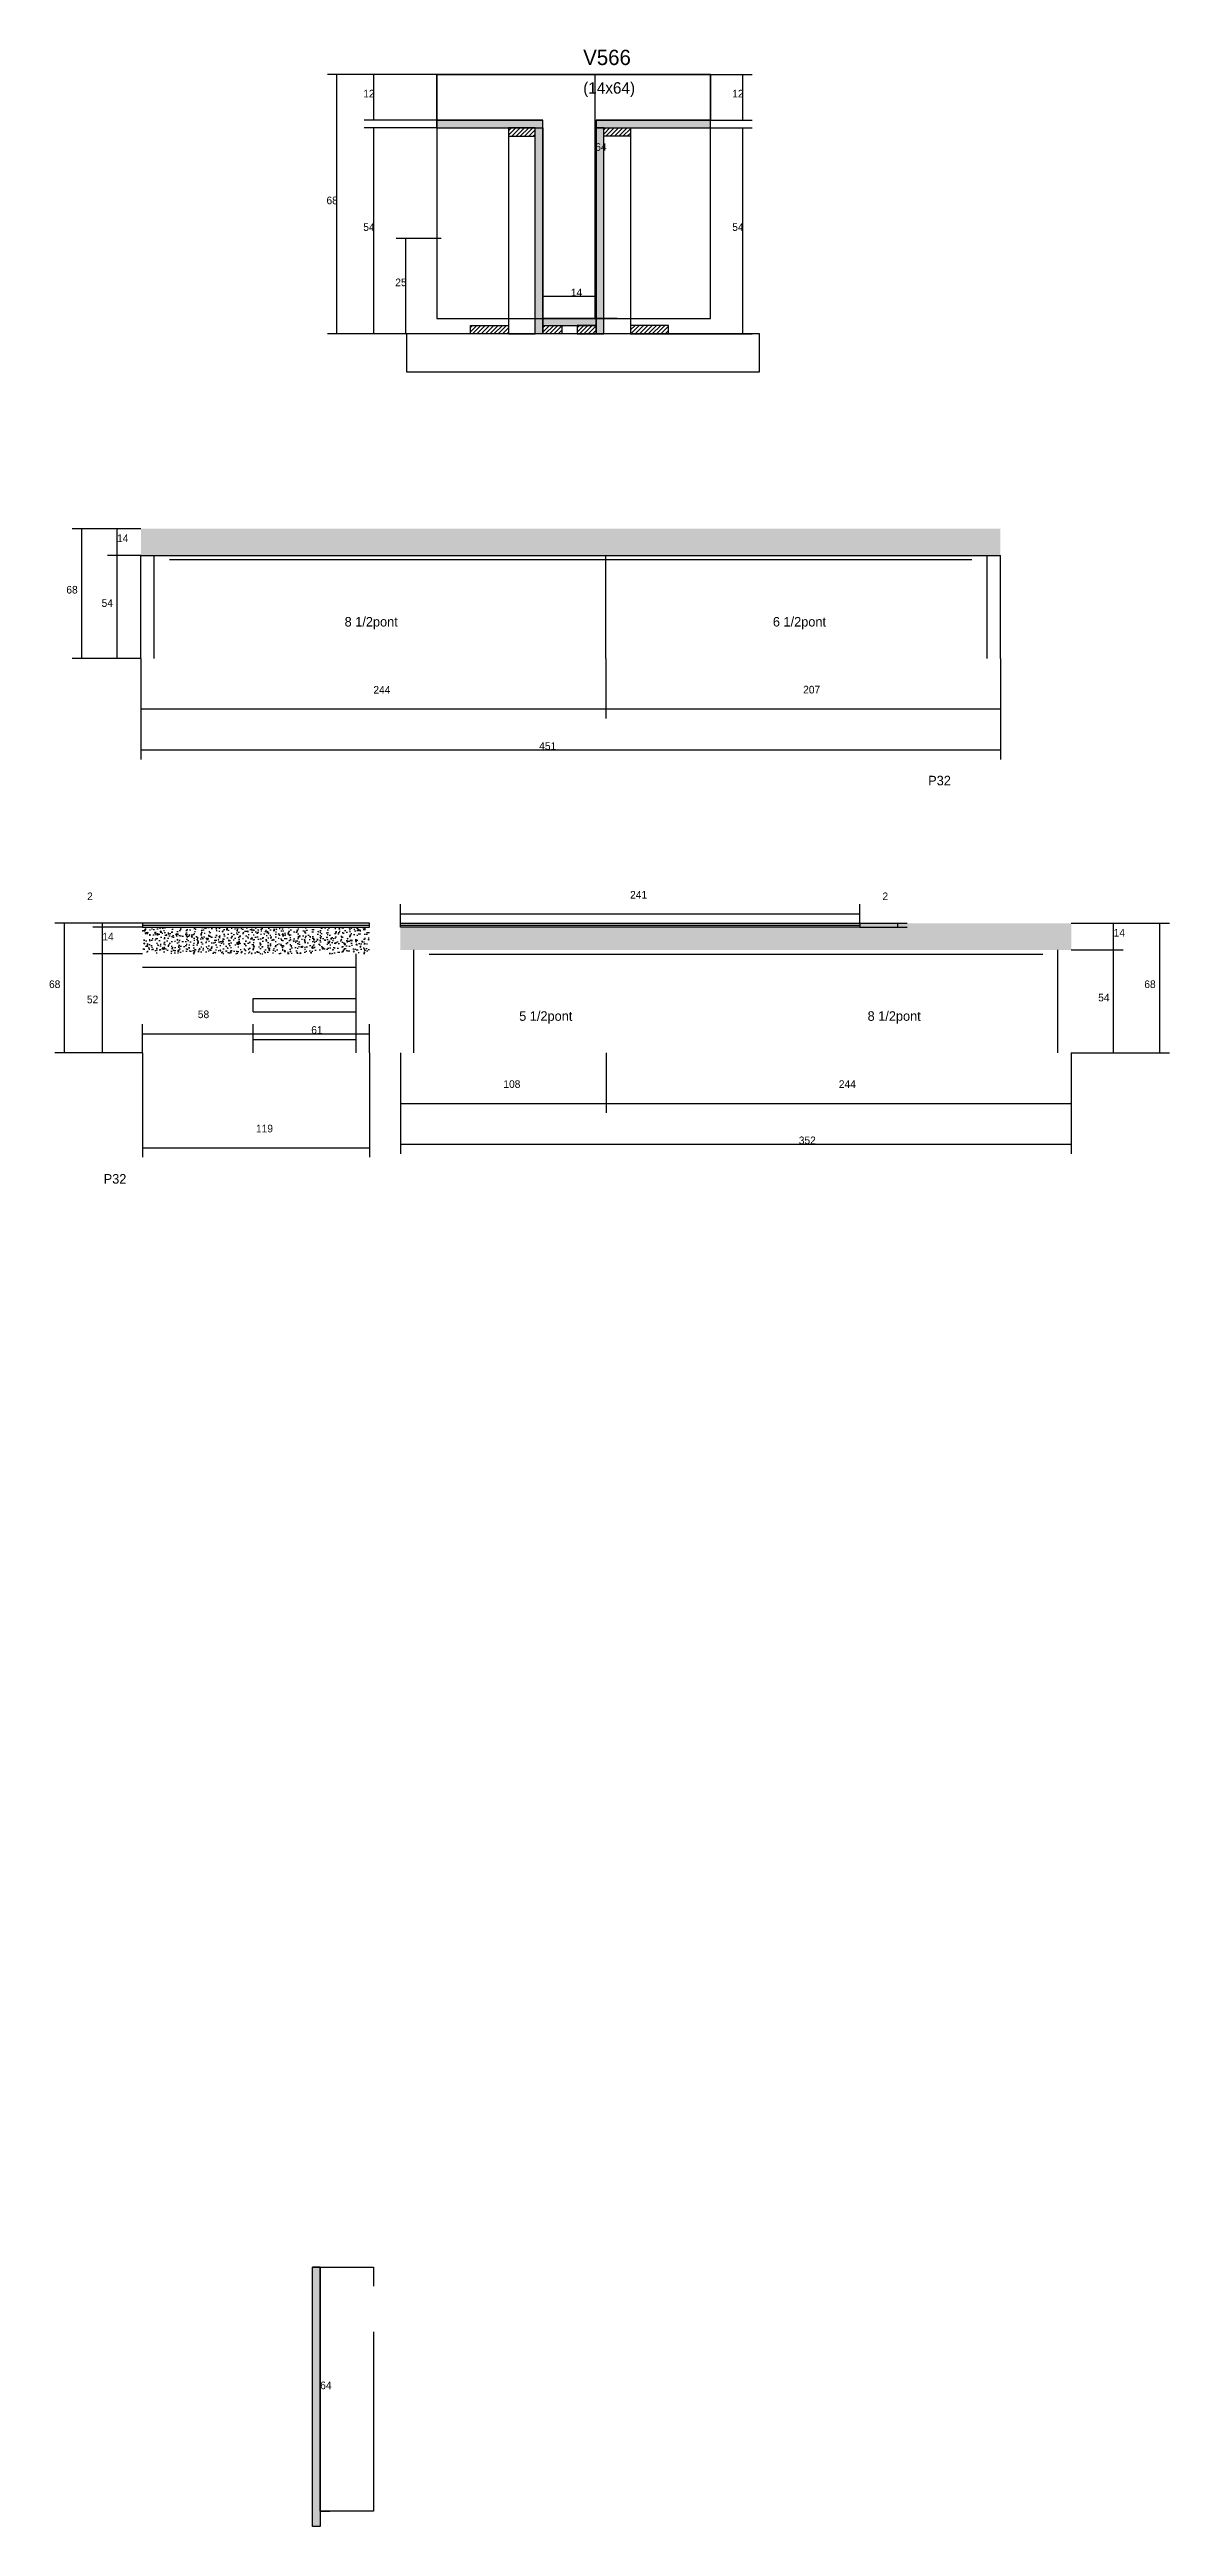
# Model space of a CAD drawing. Header units: metres. Extents: x 3302 to 3890, y -10292 to -8993.
import ezdxf

# ---------------------------------------------------------------- set-up
doc = ezdxf.new("R2010")
doc.units = ezdxf.units.M
for name, color, linetype in [('CONCRETO', 251, 'Continuous'), ('COTA', 4, 'Continuous'), ('Cota Seção (2x)', 4, 'Continuous'), ('Hachura', 253, 'Continuous'), ('Madeira', 126, 'Continuous'), ('NOMENCLATURA', 7, 'Continuous'), ('Painéis', 200, 'Continuous'), ('SARR_2.2x7', 40, 'Continuous'), ('SARR_EDITAR', 141, 'Continuous'), ('Texto Seção', 7, 'Continuous')]:
    doc.layers.add(name, color=color, linetype=linetype)

msp = doc.modelspace()

# ---------------------------------------------------------------- hatches: boundary and pattern name
at = {"layer": 'COTA'}
h = msp.add_hatch(dxfattribs=at)
h.set_pattern_fill('AR-CONC', scale=0.03)
h.paths.add_polyline_path([(3801.1, -9258.7), (3801.1, -9244.7), (3801.1, -9244.7), (3512.1, -9244.7), (3512.1, -9244.7), (3350.1, -9244.7), (3350.1, -9244.7), (3350.1, -9258.7), (3350.1, -9258.7), (3801.1, -9258.7)])
h = msp.add_hatch(dxfattribs=at)
h.set_pattern_fill('AR-CONC', scale=0.03)
h.paths.add_polyline_path([(3351, -9467.6), (3351, -9453.6), (3351, -9453.6), (3470, -9453.6), (3470, -9453.6), (3470, -9467.6), (3470, -9467.6), (3351, -9467.6)])
h = msp.add_hatch(dxfattribs=at)
h.set_pattern_fill('AR-CONC', scale=0.03)
h.paths.add_polyline_path([(3727.3, -9453.6), (3727.3, -9451.6), (3727.3, -9451.6), (3838.3, -9451.6), (3838.3, -9451.6), (3838.3, -9465.6), (3838.3, -9465.6), (3486.3, -9465.6), (3486.3, -9465.6), (3486.3, -9453.6), (3486.3, -9453.6), (3727.3, -9453.6)])
at = {"layer": 'Hachura'}
h = msp.add_hatch(color=8, dxfattribs=at)
h.dxf.hatch_style = 1
h.paths.add_polyline_path([(3561, -9034.5), (3561, -9030.5), (3561, -9030.5), (3505.4, -9030.5), (3505.4, -9030.5), (3505.4, -9034.5), (3505.4, -9034.5), (3561, -9034.5)])
h = msp.add_hatch(dxfattribs=at)
h.set_pattern_fill('ANSI31', scale=0.5)
h.paths.add_polyline_path([(3557, -9038.9), (3557, -9034.5), (3557, -9034.5), (3543, -9034.5), (3543, -9034.5), (3543, -9038.9), (3543, -9038.9), (3557, -9038.9)])
h = msp.add_hatch(color=8, dxfattribs=at)
h.dxf.hatch_style = 1
h.paths.add_polyline_path([(3561, -9034.5), (3557, -9034.5), (3557, -9034.5), (3557, -9142.5), (3557, -9142.5), (3561, -9142.5), (3561, -9142.5), (3561, -9034.5)])
h = msp.add_hatch(color=8, dxfattribs=at)
h.dxf.hatch_style = 1
h.paths.add_polyline_path([(3649, -9034.5), (3649, -9030.5), (3649, -9030.5), (3589, -9030.5), (3589, -9030.5), (3589, -9034.5), (3589, -9034.5), (3649, -9034.5)])
h = msp.add_hatch(color=8, dxfattribs=at)
h.dxf.hatch_style = 1
h.paths.add_polyline_path([(3593, -9034.5), (3589, -9034.5), (3589, -9034.5), (3589, -9142.5), (3589, -9142.5), (3593, -9142.5), (3593, -9142.5), (3593, -9034.5)])
h = msp.add_hatch(dxfattribs=at)
h.set_pattern_fill('ANSI31', scale=0.5)
h.paths.add_polyline_path([(3593, -9038.9), (3593, -9034.5), (3593, -9034.5), (3607, -9034.5), (3607, -9034.5), (3607, -9038.9), (3607, -9038.9), (3593, -9038.9)])
h = msp.add_hatch(dxfattribs=at)
h.set_pattern_fill('ANSI31', scale=0.5)
h.paths.add_polyline_path([(3523, -9142.5), (3523, -9138.1), (3523, -9138.1), (3543, -9138.1), (3543, -9138.1), (3543, -9142.5), (3543, -9142.5), (3523, -9142.5)])
h = msp.add_hatch(color=8, dxfattribs=at)
h.dxf.hatch_style = 1
h.paths.add_polyline_path([(3589, -9138.1), (3589, -9134.5), (3589, -9134.5), (3561, -9134.5), (3561, -9134.5), (3561, -9138.1), (3561, -9138.1), (3589, -9138.1)])
h = msp.add_hatch(dxfattribs=at)
h.set_pattern_fill('ANSI31', scale=0.5)
h.paths.add_polyline_path([(3561, -9142.5), (3561, -9138.1), (3561, -9138.1), (3571, -9138.1), (3571, -9138.1), (3571, -9142.5), (3571, -9142.5), (3561, -9142.5)])
h = msp.add_hatch(dxfattribs=at)
h.set_pattern_fill('ANSI31', scale=0.5)
h.paths.add_polyline_path([(3589, -9142.5), (3589, -9138.1), (3589, -9138.1), (3579, -9138.1), (3579, -9138.1), (3579, -9142.5), (3579, -9142.5), (3589, -9142.5)])
h = msp.add_hatch(dxfattribs=at)
h.set_pattern_fill('ANSI31', scale=0.5)
h.paths.add_polyline_path([(3627, -9142.5), (3627, -9138.1), (3627, -9138.1), (3607, -9138.1), (3607, -9138.1), (3607, -9142.5), (3607, -9142.5), (3627, -9142.5)])
h = msp.add_hatch(color=8, dxfattribs=at)
h.dxf.hatch_style = 1
h.paths.add_polyline_path([(3440.2, -10156.5), (3444.2, -10156.5), (3444.2, -10156.5), (3444.2, -10292.5), (3444.2, -10292.5), (3440.2, -10292.5), (3440.2, -10292.5), (3440.2, -10156.5)])

# ---------------------------------------------------------------- linework, layer by layer
at = {"layer": 'CONCRETO'}
for points in [[(3505.4, -9030.5), (3505.4, -9006.5), (3649, -9006.5), (3649, -9030.5), (3589, -9030.5), (3589, -9134.5), (3561, -9134.5), (3561, -9030.5)], [(3505.4, -9134.5), (3649, -9134.5), (3649, -9006.5), (3505.4, -9006.5)]]:
    msp.add_lwpolyline(points, close=True, dxfattribs=at)
msp.add_lwpolyline([(3472.2, -10190.5), (3472.2, -10192.5), (3472.2, -10192.5), (3472.2, -10284.5), (3444.2, -10284.5), (3444.2, -10156.5), (3440.2, -10156.5), (3440.2, -10156.5), (3472.2, -10156.5), (3472.2, -10166.5)], dxfattribs=at)
at = {"layer": 'COTA'}
for p, q in [((3505.4, -9006.5), (3448, -9006.5)), ((3453, -9142.5), (3453, -9006.5)), ((3505.4, -9006.5), (3467.3, -9006.5)), ((3472.3, -9030.5), (3472.3, -9006.5)), ((3649, -9006.5), (3670.9, -9006.5)), ((3665.9, -9030.5), (3665.9, -9006.5)), ((3505.4, -9030.5), (3467.3, -9030.5)), ((3505.4, -9034.5), (3467.3, -9034.5)), ((3472.3, -9142.5), (3472.3, -9034.5)), ((3649, -9030.5), (3670.9, -9030.5)), ((3649, -9034.5), (3670.9, -9034.5)), ((3665.9, -9142.5), (3665.9, -9034.5)), ((3507.7, -9092.5), (3484.1, -9092.5)), ((3489.1, -9142.5), (3489.1, -9092.5)), ((3527.4, -9142.5), (3448, -9142.5)), ((3527.4, -9142.5), (3467.3, -9142.5)), ((3507.7, -9142.5), (3484.1, -9142.5)), ((3622.6, -9142.5), (3670.9, -9142.5)), ((3350.1, -9244.7), (3314.1, -9244.7)), ((3319.1, -9312.7), (3319.1, -9244.7)), ((3350.1, -9244.7), (3332.6, -9244.7)), ((3337.6, -9258.7), (3337.6, -9244.7)), ((3350.1, -9258.7), (3332.6, -9258.7)), ((3350.1, -9258.7), (3332.6, -9258.7)), ((3337.6, -9312.7), (3337.6, -9258.7)), ((3350.1, -9312.7), (3314.1, -9312.7)), ((3350.1, -9312.7), (3332.6, -9312.7)), ((3350.1, -9312.7), (3350.1, -9365.7)), ((3350.1, -9312.7), (3350.1, -9344.2)), ((3594.1, -9312.7), (3594.1, -9344.2)), ((3594.1, -9312.7), (3594.1, -9344.2)), ((3801.1, -9312.7), (3801.1, -9365.7)), ((3801.1, -9312.7), (3801.1, -9344.2)), ((3350.1, -9339.2), (3594.1, -9339.2)), ((3594.1, -9339.2), (3801.1, -9339.2)), ((3350.1, -9360.7), (3801.1, -9360.7)), ((3486.3, -9451.6), (3486.3, -9441.7)), ((3727.3, -9451.6), (3727.3, -9441.7)), ((3351, -9451.6), (3305, -9451.6)), ((3310, -9519.6), (3310, -9451.6)), ((3351, -9451.6), (3324.9, -9451.6)), ((3351, -9453.6), (3324.9, -9453.6)), ((3351, -9453.6), (3324.9, -9453.6)), ((3329.9, -9453.6), (3329.9, -9451.6)), ((3329.9, -9467.6), (3329.9, -9453.6)), ((3486.3, -9446.7), (3727.3, -9446.7)), ((3727.3, -9451.6), (3752.2, -9451.6)), ((3727.3, -9453.6), (3752.2, -9453.6)), ((3747.2, -9453.6), (3747.2, -9451.6)), ((3838.3, -9451.6), (3889.8, -9451.6)), ((3838.3, -9451.6), (3865.5, -9451.6)), ((3860.5, -9465.6), (3860.5, -9451.6)), ((3884.8, -9519.6), (3884.8, -9451.6)), ((3351, -9467.6), (3324.9, -9467.6)), ((3351, -9467.6), (3324.9, -9467.6)), ((3329.9, -9519.6), (3329.9, -9467.6)), ((3838.3, -9465.6), (3865.5, -9465.6)), ((3838.3, -9465.6), (3865.5, -9465.6)), ((3860.5, -9519.6), (3860.5, -9465.6)), ((3351, -9519.6), (3351, -9504.6)), ((3409, -9519.6), (3409, -9504.6)), ((3409, -9519.6), (3409, -9504.6)), ((3470, -9519.6), (3470, -9504.6)), ((3351, -9519.6), (3305, -9519.6)), ((3351, -9519.6), (3324.9, -9519.6)), ((3351, -9509.6), (3409, -9509.6)), ((3351, -9519.6), (3351, -9574.4)), ((3409, -9509.6), (3470, -9509.6)), ((3470, -9519.6), (3470, -9574.4)), ((3486.3, -9519.6), (3486.3, -9572.5)), ((3486.3, -9519.6), (3486.3, -9551.1)), ((3594.3, -9519.6), (3594.3, -9551.1)), ((3594.3, -9519.6), (3594.3, -9551.1)), ((3838.3, -9519.6), (3865.5, -9519.6)), ((3838.3, -9519.6), (3889.8, -9519.6)), ((3838.3, -9519.6), (3838.3, -9572.5)), ((3838.3, -9519.6), (3838.3, -9551.1)), ((3486.3, -9546.1), (3594.3, -9546.1)), ((3594.3, -9546.1), (3838.3, -9546.1)), ((3351, -9569.4), (3470, -9569.4)), ((3486.3, -9567.5), (3838.3, -9567.5))]:
    msp.add_line(p, q, dxfattribs=at)
at = {"layer": 'Cota Seção (2x)'}
for p, q in [((3600, -9006.5), (3583.5, -9006.5)), ((3588.5, -9134.5), (3588.5, -9006.5)), ((3561, -9142.5), (3561, -9117.8)), ((3589, -9142.5), (3589, -9117.8)), ((3561, -9122.8), (3589, -9122.8)), ((3600, -9134.5), (3583.5, -9134.5)), ((3444.2, -10284.5), (3444.2, -10156.5)), ((3444.2, -10156.5), (3449.2, -10156.5)), ((3444.2, -10284.5), (3449.2, -10284.5))]:
    msp.add_line(p, q, dxfattribs=at)
at = {"layer": 'Madeira'}
for points in [[(3557, -9038.9), (3557, -9034.5), (3543, -9034.5), (3543, -9038.9)], [(3557, -9034.5), (3543, -9034.5), (3543, -9142.5), (3557, -9142.5)], [(3593, -9038.9), (3593, -9034.5), (3607, -9034.5), (3607, -9038.9)], [(3593, -9034.5), (3607, -9034.5), (3607, -9142.5), (3593, -9142.5)], [(3489.5, -9162.5), (3674.7, -9162.5), (3674.7, -9142.5), (3489.5, -9142.5)], [(3523, -9142.5), (3523, -9138.1), (3543, -9138.1), (3543, -9142.5)], [(3561, -9142.5), (3561, -9138.1), (3571, -9138.1), (3571, -9142.5)], [(3589, -9142.5), (3589, -9138.1), (3579, -9138.1), (3579, -9142.5)], [(3627, -9142.5), (3627, -9138.1), (3607, -9138.1), (3607, -9142.5)]]:
    msp.add_lwpolyline(points, close=True, dxfattribs=at)
at = {"layer": 'Painéis'}
for p, q in [((3505.4, -9030.5), (3561, -9030.5)), ((3505.4, -9034.5), (3505.4, -9030.5)), ((3561, -9034.5), (3561, -9030.5)), ((3561, -9142.5), (3561, -9034.5)), ((3589, -9030.5), (3649, -9030.5)), ((3589, -9034.5), (3589, -9030.5)), ((3589, -9142.5), (3589, -9034.5)), ((3649, -9034.5), (3649, -9030.5)), ((3561, -9134.5), (3589, -9134.5)), ((3561, -9138.1), (3561, -9134.5)), ((3589, -9138.1), (3589, -9134.5)), ((3350.1, -9258.7), (3801.1, -9258.7)), ((3350.1, -9312.7), (3350.1, -9258.7)), ((3594.1, -9312.7), (3594.1, -9258.7)), ((3801.1, -9312.7), (3801.1, -9258.7))]:
    msp.add_line(p, q, dxfattribs=at)
for points in [[(3561, -9034.5), (3561, -9030.5), (3505.4, -9030.5), (3505.4, -9034.5)], [(3557, -9034.5), (3561, -9034.5), (3561, -9142.5), (3557, -9142.5)], [(3649, -9034.5), (3649, -9030.5), (3589, -9030.5), (3589, -9034.5)], [(3593, -9034.5), (3589, -9034.5), (3589, -9142.5), (3593, -9142.5)], [(3589, -9138.1), (3589, -9134.5), (3561, -9134.5), (3561, -9138.1)], [(3470, -9451.6), (3351, -9451.6), (3351, -9453.6), (3470, -9453.6)], [(3486.3, -9451.6), (3727.3, -9451.6), (3727.3, -9453.6), (3486.3, -9453.6)], [(3440.2, -10156.5), (3444.2, -10156.5), (3444.2, -10292.5), (3440.2, -10292.5)]]:
    msp.add_lwpolyline(points, close=True, dxfattribs=at)
at = {"layer": 'SARR_2.2x7'}
for p, q in [((3357.1, -9312.7), (3357.1, -9258.7)), ((3365.1, -9260.9), (3594.1, -9260.9)), ((3594.1, -9260.9), (3786.1, -9260.9)), ((3794.1, -9312.7), (3794.1, -9258.7)), ((3463, -9519.6), (3463, -9467.6)), ((3493.3, -9519.6), (3493.3, -9465.6)), ((3501.3, -9467.8), (3594.3, -9467.8)), ((3594.3, -9467.8), (3823.3, -9467.8)), ((3831.3, -9519.6), (3831.3, -9465.6)), ((3351, -9474.6), (3463, -9474.6)), ((3409, -9491.1), (3463, -9491.1)), ((3409, -9498.1), (3409, -9491.1)), ((3409, -9498.1), (3463, -9498.1)), ((3409, -9512.6), (3463, -9512.6)), ((3409, -9519.6), (3409, -9512.6))]:
    msp.add_line(p, q, dxfattribs=at)
at = {"layer": 'SARR_EDITAR'}
for p, q in [((3351, -9452.6), (3470, -9452.6)), ((3486.3, -9452.6), (3727.3, -9452.6))]:
    msp.add_line(p, q, dxfattribs=at)

# ---------------------------------------------------------------- texts
at = {"layer": 'COTA'}
for s, p in [('12', (3466.8, -9018.5)), ('12', (3660.4, -9018.5)), ('68', (3447.5, -9074.5)), ('54', (3466.8, -9088.5)), ('54', (3660.4, -9088.5)), ('25', (3483.6, -9117.5)), ('14', (3337.6, -9251.7)), ('68', (3311, -9278.7)), ('54', (3329.5, -9285.7)), ('244', (3472.1, -9331.2)), ('207', (3697.6, -9331.1)), ('451', (3559.1, -9360.7)), ('2', (3321.9, -9439.5)), ('241', (3606.8, -9438.7)), ('2', (3739.2, -9439.5)), ('14', (3329.9, -9460.6)), ('14', (3860.5, -9458.6)), ('68', (3301.9, -9485.6)), ('68', (3876.6, -9485.6)), ('52', (3321.8, -9493.6)), ('54', (3852.4, -9492.6)), ('58', (3380, -9501.4)), ('61', (3439.5, -9509.6)), ('108', (3540.3, -9538)), ('244', (3716.3, -9538)), ('119', (3410.5, -9561.3)), ('352', (3695.3, -9567.5))]:
    msp.add_text(s, height=4, dxfattribs=at).set_placement(p)
at = {"layer": 'Cota Seção (2x)'}
for s, p in [('64', (3588.5, -9046.5)), ('14', (3575.7, -9122.8)), ('64', (3444.2, -10220.5))]:
    msp.add_text(s, height=4, dxfattribs=at).set_placement(p)
at = {"layer": 'NOMENCLATURA'}
for s, p in [('8 1/2pont', (3457, -9296)), ('6 1/2pont', (3681.7, -9296)), ('P32', (3763.2, -9379.3)), ('5 1/2pont', (3548.6, -9502.8)), ('8 1/2pont', (3731.4, -9502.8)), ('P32', (3330.6, -9588.2))]:
    msp.add_text(s, height=5, dxfattribs=at).set_placement(p)
at = {"layer": 'Texto Seção'}
for s, height, p in [('V566', 8, (3582.2, -9001.5)), ('(14x64)', 6, (3582.2, -9016.5))]:
    msp.add_text(s, height=height, dxfattribs=at).set_placement(p)

doc.saveas('drawing.dxf')
